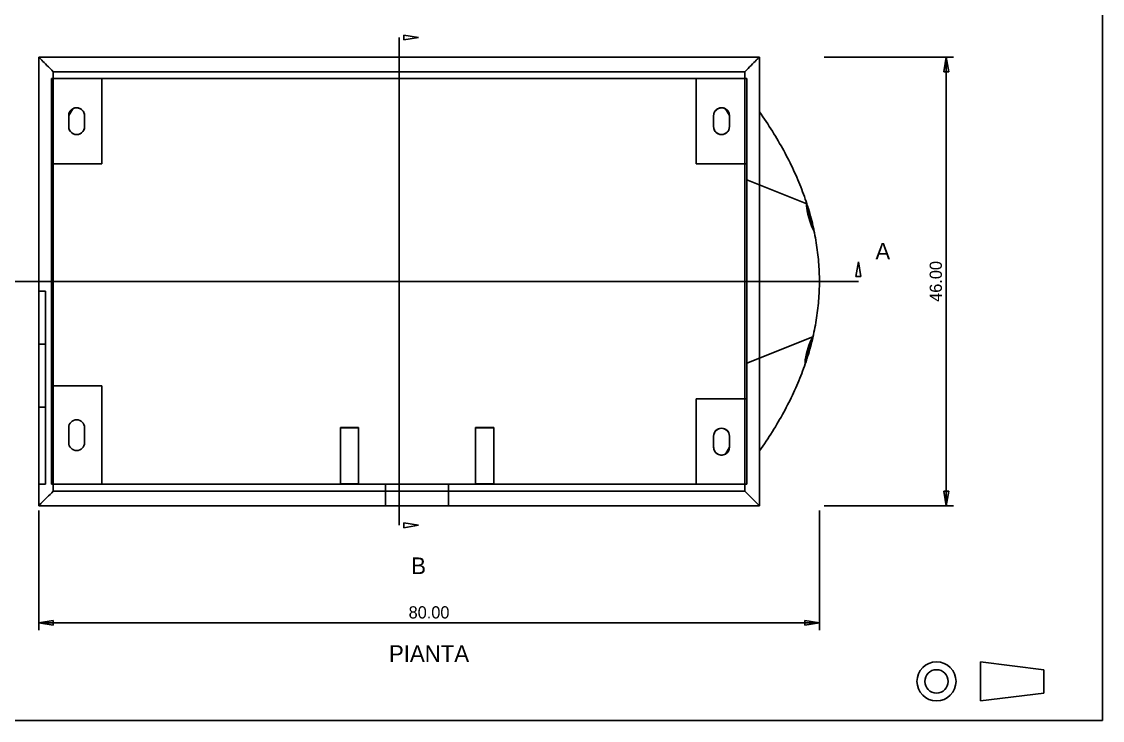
# Model space of a CAD drawing. Header units: metres. Extents: x 10 to 1730, y 10 to 287.
# Drawn here: x 188.5 to 410, y 10 to 153.3 of the extents above; entities that cross this region are included whole.
import ezdxf
from ezdxf.enums import TextEntityAlignment as Align

# ---------------------------------------------------------------- set-up
doc = ezdxf.new("R2010")
doc.units = ezdxf.units.M
for name, color, linetype in [('ASSI', 1, 'CONTINUOUS'), ('CONTORNO', 7, 'CONTINUOUS'), ('CORNICE', 7, 'CONTINUOUS'), ('NASCOSTO', 8, 'CONTINUOUS'), ('QUOTE', 5, 'CONTINUOUS')]:
    doc.layers.add(name, color=color, linetype=linetype)

msp = doc.modelspace()

# ---------------------------------------------------------------- linework, layer by layer
at = {"layer": 'ASSI'}
for p, q in [((265.86, 50), (265.86, 150)), ((184, 100), (360, 100))]:
    msp.add_line(p, q, dxfattribs=at)
at = {"layer": 'CONTORNO'}
for p, q in [((192, 54), (192, 146)), ((192, 146), (339.72, 146)), ((339.72, 54), (339.72, 146)), ((326.762, 141.6), (204.958, 141.6)), ((204.958, 141.6), (326.762, 141.6)), ((204.958, 124.096), (204.958, 141.6)), ((326.762, 124.096), (326.762, 141.6)), ((198.981245, 135.392949), (198.150053, 133.988068)), ((333.569947, 133.988068), (332.738755, 135.392949)), ((198.15, 131.739), (198.15, 133.975)), ((201.4, 131.739), (201.4, 133.975)), ((330.32, 131.739), (330.32, 133.975)), ((333.57, 131.739), (333.57, 133.975)), ((340.068351, 134.2654), (339.72, 134.762)), ((340.41169, 133.7688), (340.068351, 134.2654)), ((340.750016, 133.2722), (340.41169, 133.7688)), ((341.083331, 132.7756), (340.750016, 133.2722)), ((341.411633, 132.279), (341.083331, 132.7756)), ((341.734922, 131.7824), (341.411633, 132.279)), ((342.0532, 131.2858), (341.734922, 131.7824)), ((342.366465, 130.7892), (342.0532, 131.2858)), ((342.674718, 130.2926), (342.366465, 130.7892)), ((342.977959, 129.796), (342.674718, 130.2926)), ((343.276188, 129.2994), (342.977959, 129.796)), ((343.569404, 128.8028), (343.276188, 129.2994)), ((343.857608, 128.3062), (343.569404, 128.8028)), ((344.1408, 127.8096), (343.857608, 128.3062)), ((344.41898, 127.313), (344.1408, 127.8096)), ((344.692147, 126.8164), (344.41898, 127.313)), ((344.960302, 126.3198), (344.692147, 126.8164)), ((345.223445, 125.8232), (344.960302, 126.3198)), ((194.6, 78.56), (194.6, 124.096)), ((194.6, 78.56), (194.6, 124.096)), ((194.6, 124.096), (204.958, 124.096)), ((326.762, 124.096), (337.12, 124.096)), ((337.12, 75.904), (337.12, 124.096)), ((337.12, 83.233788), (337.12, 124.096)), ((345.481576, 125.3266), (345.223445, 125.8232)), ((345.734694, 124.83), (345.481576, 125.3266)), ((345.9828, 124.3334), (345.734694, 124.83)), ((346.225894, 123.8368), (345.9828, 124.3334)), ((346.463976, 123.3402), (346.225894, 123.8368)), ((346.697045, 122.8436), (346.463976, 123.3402)), ((346.925102, 122.347), (346.697045, 122.8436)), ((347.148147, 121.8504), (346.925102, 122.347)), ((347.36618, 121.3538), (347.148147, 121.8504)), ((347.5792, 120.8572), (347.36618, 121.3538)), ((347.787208, 120.3606), (347.5792, 120.8572)), ((347.990204, 119.864), (347.787208, 120.3606)), ((348.188188, 119.3674), (347.990204, 119.864)), ((348.381159, 118.8708), (348.188188, 119.3674)), ((348.569118, 118.3742), (348.381159, 118.8708)), ((348.752065, 117.8776), (348.569118, 118.3742)), ((348.93, 117.381), (348.752065, 117.8776)), ((349.102922, 116.8844), (348.93, 117.381)), ((349.270833, 116.3878), (349.102922, 116.8844)), ((349.433731, 115.8912), (349.270833, 116.3878)), ((349.354326, 115.786025), (349.395465, 115.893814)), ((349.360019, 115.510103), (349.354326, 115.786025)), ((349.374125, 115.349718), (349.360019, 115.510103)), ((349.409779, 115.060827), (349.374125, 115.349718)), ((349.395465, 115.893814), (349.523772, 115.609928)), ((349.591616, 115.3946), (349.433731, 115.8912)), ((349.523772, 115.609928), (349.618008, 115.286029)), ((349.74449, 114.898), (349.591616, 115.3946)), ((349.618008, 115.286029), (349.794533, 114.613109)), ((349.506632, 114.488666), (349.409779, 115.060827)), ((349.660302, 113.786811), (349.506632, 114.488666)), ((350.111392, 112.225141), (349.660302, 113.786811)), ((349.892351, 114.4014), (349.74449, 114.898)), ((349.794533, 114.613109), (349.926432, 114.099863)), ((350.0352, 113.9048), (349.892351, 114.4014)), ((349.926432, 114.099863), (350.243486, 112.898521)), ((350.173037, 113.4082), (350.0352, 113.9048)), ((350.305861, 112.9116), (350.173037, 113.4082)), ((350.479105, 111.22163), (350.111392, 112.225141)), ((350.243486, 112.898521), (350.577588, 111.686306)), ((350.433673, 112.415), (350.305861, 112.9116)), ((350.556473, 111.9184), (350.433673, 112.415)), ((350.595336, 110.944222), (350.479105, 111.22163)), ((350.674261, 111.4218), (350.556473, 111.9184)), ((350.577588, 111.686306), (350.675861, 111.330028)), ((350.724668, 110.665799), (350.595336, 110.944222)), ((350.787037, 110.9252), (350.674261, 111.4218)), ((350.675861, 111.330028), (350.779176, 110.940978)), ((350.779176, 110.940978), (350.833467, 110.714062)), ((350.8948, 110.4286), (350.787037, 110.9252)), ((350.801913, 110.527389), (350.724668, 110.665799)), ((350.83171, 110.488061), (350.801913, 110.527389)), ((350.847296, 110.476063), (350.83171, 110.488061)), ((350.833467, 110.714062), (350.835391, 110.705173)), ((350.835391, 110.705173), (350.854586, 110.607272)), ((350.863745, 110.490769), (350.847296, 110.476063)), ((350.854586, 110.607272), (350.863745, 110.490769)), ((350.997551, 109.932), (350.8948, 110.4286)), ((351.09529, 109.4354), (350.997551, 109.932)), ((351.188016, 108.9388), (351.09529, 109.4354)), ((351.275731, 108.4422), (351.188016, 108.9388)), ((351.358433, 107.9456), (351.275731, 108.4422)), ((351.436122, 107.449), (351.358433, 107.9456)), ((351.5088, 106.9524), (351.436122, 107.449)), ((351.576465, 106.4558), (351.5088, 106.9524)), ((351.639118, 105.9592), (351.576465, 106.4558)), ((351.696759, 105.4626), (351.639118, 105.9592)), ((351.749388, 104.966), (351.696759, 105.4626)), ((351.797004, 104.4694), (351.749388, 104.966)), ((351.839608, 103.9728), (351.797004, 104.4694)), ((351.8772, 103.4762), (351.839608, 103.9728)), ((351.90978, 102.9796), (351.8772, 103.4762)), ((351.937347, 102.483), (351.90978, 102.9796)), ((351.959902, 101.9864), (351.937347, 102.483)), ((351.977445, 101.4898), (351.959902, 101.9864)), ((351.989976, 100.9932), (351.977445, 101.4898)), ((351.997494, 100.4966), (351.989976, 100.9932)), ((352, 100), (351.997494, 100.4966)), ((351.997494, 99.5034), (352, 100)), ((351.90978, 97.0204), (351.937347, 97.517)), ((351.937347, 97.517), (351.959902, 98.0136)), ((351.959902, 98.0136), (351.977445, 98.5102)), ((351.977445, 98.5102), (351.989976, 99.0068)), ((351.989976, 99.0068), (351.997494, 99.5034)), ((351.749388, 95.034), (351.797004, 95.5306)), ((351.797004, 95.5306), (351.839608, 96.0272)), ((351.839608, 96.0272), (351.8772, 96.5238)), ((351.8772, 96.5238), (351.90978, 97.0204)), ((351.436122, 92.551), (351.5088, 93.0476)), ((351.5088, 93.0476), (351.576465, 93.5442)), ((351.576465, 93.5442), (351.639118, 94.0408)), ((351.639118, 94.0408), (351.696759, 94.5374)), ((351.696759, 94.5374), (351.749388, 95.034)), ((351.09529, 90.5646), (351.188016, 91.0612)), ((351.188016, 91.0612), (351.275731, 91.5578)), ((351.275731, 91.5578), (351.358433, 92.0544)), ((351.358433, 92.0544), (351.436122, 92.551)), ((350.514993, 88.440121), (350.655681, 88.659296)), ((350.655681, 88.659296), (350.671583, 88.645811)), ((350.671583, 88.645811), (350.666955, 88.565106)), ((350.674261, 88.5782), (350.787037, 89.0748)), ((350.787037, 89.0748), (350.8948, 89.5714)), ((350.8948, 89.5714), (350.997551, 90.068)), ((350.997551, 90.068), (351.09529, 90.5646)), ((349.379162, 85.231555), (349.871095, 86.855777)), ((349.871095, 86.855777), (350.258323, 87.872952)), ((350.365099, 87.449845), (350.000499, 86.206792)), ((350.0352, 86.0952), (350.173037, 86.5918)), ((350.173037, 86.5918), (350.305861, 87.0884)), ((350.258323, 87.872952), (350.379737, 88.154387)), ((350.305861, 87.0884), (350.433673, 87.585)), ((350.470033, 87.807703), (350.365099, 87.449845)), ((350.379737, 88.154387), (350.514993, 88.440121)), ((350.433673, 87.585), (350.556473, 88.0816)), ((350.580298, 88.19776), (350.470033, 87.807703)), ((350.556473, 88.0816), (350.674261, 88.5782)), ((350.637336, 88.420229), (350.580298, 88.19776)), ((350.666955, 88.565106), (350.637336, 88.420229)), ((349.114297, 83.96652), (349.216065, 84.527356)), ((349.216065, 84.527356), (349.379162, 85.231555)), ((349.489119, 84.378849), (349.348071, 83.876347)), ((349.433731, 84.1088), (349.591616, 84.6054)), ((349.637596, 84.918063), (349.489119, 84.378849)), ((349.591616, 84.6054), (349.74449, 85.102)), ((350.000499, 86.206792), (349.637596, 84.918063)), ((349.74449, 85.102), (349.892351, 85.5986)), ((349.892351, 85.5986), (350.0352, 86.0952)), ((348.569118, 81.6258), (348.752065, 82.1224)), ((348.752065, 82.1224), (348.93, 82.619)), ((348.93, 82.619), (349.102922, 83.1156)), ((349.055579, 83.286897), (349.062179, 83.538109)), ((349.093334, 83.19666), (349.055579, 83.286897)), ((349.062179, 83.538109), (349.077235, 83.691674)), ((349.077235, 83.691674), (349.114297, 83.96652)), ((349.125729, 83.232555), (349.093334, 83.19666)), ((349.102922, 83.1156), (349.270833, 83.6122)), ((349.166052, 83.315503), (349.125729, 83.232555)), ((349.227321, 83.482078), (349.166052, 83.315503)), ((349.348071, 83.876347), (349.227321, 83.482078)), ((349.270833, 83.6122), (349.433731, 84.1088)), ((347.787208, 79.6394), (347.990204, 80.136)), ((347.990204, 80.136), (348.188188, 80.6326)), ((348.188188, 80.6326), (348.381159, 81.1292)), ((348.381159, 81.1292), (348.569118, 81.6258)), ((194.6, 78.56), (204.958, 78.56)), ((204.958, 58.4), (204.958, 78.56)), ((337.12, 75.904), (337.12, 78.397388)), ((346.697045, 77.1564), (346.925102, 77.653)), ((346.925102, 77.653), (347.148147, 78.1496)), ((347.148147, 78.1496), (347.36618, 78.6462)), ((347.36618, 78.6462), (347.5792, 79.1428)), ((347.5792, 79.1428), (347.787208, 79.6394)), ((326.762, 75.904), (337.12, 75.904)), ((326.762, 58.4), (326.762, 75.904)), ((345.734694, 75.17), (345.9828, 75.6666)), ((345.9828, 75.6666), (346.225894, 76.1632)), ((346.225894, 76.1632), (346.463976, 76.6598)), ((346.463976, 76.6598), (346.697045, 77.1564)), ((344.41898, 72.687), (344.692147, 73.1836)), ((344.692147, 73.1836), (344.960302, 73.6802)), ((344.960302, 73.6802), (345.223445, 74.1768)), ((345.223445, 74.1768), (345.481576, 74.6734)), ((345.481576, 74.6734), (345.734694, 75.17)), ((343.276188, 70.7006), (343.569404, 71.1972)), ((343.569404, 71.1972), (343.857608, 71.6938)), ((343.857608, 71.6938), (344.1408, 72.1904)), ((344.1408, 72.1904), (344.41898, 72.687)), ((198.15, 66.937), (198.15, 70.003)), ((201.4, 66.937), (201.4, 70.003)), ((253.858, 70.078), (253.858, 70.070682)), ((253.858, 70.078), (257.55, 70.078)), ((253.858, 70.070682), (253.858, 70.063153)), ((253.858, 70.063153), (253.858, 70.055414)), ((253.858, 70.055414), (253.858, 70.047464)), ((253.858, 70.047464), (253.858, 70.039305)), ((253.858, 70.039305), (253.858, 70.030936)), ((253.858, 70.030936), (253.858, 70.022358)), ((253.858, 70.022358), (253.858, 70.013571)), ((253.858, 70.013571), (253.858, 70.004575)), ((253.858, 70.004575), (253.858, 69.99537)), ((253.858, 69.99537), (253.858, 69.985958)), ((253.858, 69.985958), (253.858, 69.976338)), ((253.858, 69.976338), (253.858, 69.966511)), ((253.858, 69.966511), (253.858, 69.956476)), ((253.858, 69.956476), (253.858, 58.499524)), ((253.858, 69.956476), (257.55, 69.956476)), ((257.55, 70.078), (257.55, 70.070682)), ((257.55, 70.070682), (257.55, 70.063153)), ((257.55, 70.063153), (257.55, 70.055414)), ((257.55, 70.055414), (257.55, 70.047464)), ((257.55, 70.047464), (257.55, 70.039305)), ((257.55, 70.039305), (257.55, 70.030936)), ((257.55, 70.030936), (257.55, 70.022358)), ((257.55, 70.022358), (257.55, 70.013571)), ((257.55, 70.013571), (257.55, 70.004575)), ((257.55, 70.004575), (257.55, 69.99537)), ((257.55, 69.99537), (257.55, 69.985958)), ((257.55, 69.985958), (257.55, 69.976338)), ((257.55, 69.976338), (257.55, 69.966511)), ((257.55, 69.966511), (257.55, 69.956476)), ((257.55, 69.956476), (257.55, 58.499524)), ((281.556, 70.078), (281.556, 70.070682)), ((281.556, 70.078), (285.248, 70.078)), ((281.556, 70.070682), (281.556, 70.063153)), ((281.556, 70.063153), (281.556, 70.055414)), ((281.556, 70.055414), (281.556, 70.047464)), ((281.556, 70.047464), (281.556, 70.039305)), ((281.556, 70.039305), (281.556, 70.030936)), ((281.556, 70.030936), (281.556, 70.022358)), ((281.556, 70.022358), (281.556, 70.013571)), ((281.556, 70.013571), (281.556, 70.004575)), ((281.556, 70.004575), (281.556, 69.99537)), ((281.556, 69.99537), (281.556, 69.985958)), ((281.556, 69.985958), (281.556, 69.976338)), ((281.556, 69.976338), (281.556, 69.966511)), ((281.556, 69.966511), (281.556, 69.956476)), ((281.556, 69.956476), (281.556, 58.499524)), ((281.556, 69.956476), (285.248, 69.956476)), ((285.248, 70.078), (285.248, 70.070682)), ((285.248, 70.070682), (285.248, 70.063153)), ((285.248, 70.063153), (285.248, 70.055414)), ((285.248, 70.055414), (285.248, 70.047464)), ((285.248, 70.047464), (285.248, 70.039305)), ((285.248, 70.039305), (285.248, 70.030936)), ((285.248, 70.030936), (285.248, 70.022358)), ((285.248, 70.022358), (285.248, 70.013571)), ((285.248, 70.013571), (285.248, 70.004575)), ((285.248, 70.004575), (285.248, 69.99537)), ((285.248, 69.99537), (285.248, 69.985958)), ((285.248, 69.985958), (285.248, 69.976338)), ((285.248, 69.976338), (285.248, 69.966511)), ((285.248, 69.966511), (285.248, 69.956476)), ((285.248, 69.956476), (285.248, 58.499524)), ((341.734922, 68.2176), (342.0532, 68.7142)), ((342.0532, 68.7142), (342.366465, 69.2108)), ((342.366465, 69.2108), (342.674718, 69.7074)), ((342.674718, 69.7074), (342.977959, 70.204)), ((342.977959, 70.204), (343.276188, 70.7006)), ((330.32, 66.025), (330.32, 68.261)), ((333.57, 66.025), (333.57, 68.261)), ((340.41169, 66.2312), (340.750016, 66.7278)), ((340.750016, 66.7278), (341.083331, 67.2244)), ((341.083331, 67.2244), (341.411633, 67.721)), ((341.411633, 67.721), (341.734922, 68.2176)), ((332.738755, 64.607051), (333.569947, 66.011932)), ((339.72, 65.238), (340.068351, 65.7346)), ((340.068351, 65.7346), (340.41169, 66.2312)), ((204.958, 58.4), (253.858, 58.4)), ((326.762, 58.4), (204.958, 58.4)), ((253.858, 58.499524), (253.858, 58.491569)), ((253.858, 58.499524), (257.55, 58.499524)), ((253.858, 58.491569), (253.858, 58.483744)), ((253.858, 58.483744), (253.858, 58.476048)), ((253.858, 58.476048), (253.858, 58.468482)), ((253.858, 58.468482), (253.858, 58.461046)), ((253.858, 58.461046), (253.858, 58.45374)), ((253.858, 58.45374), (253.858, 58.446565)), ((253.858, 58.446565), (253.858, 58.43952)), ((253.858, 58.43952), (253.858, 58.432606)), ((253.858, 58.432606), (253.858, 58.425823)), ((253.858, 58.425823), (253.858, 58.41917)), ((253.858, 58.41917), (253.858, 58.412649)), ((253.858, 58.412649), (253.858, 58.406259)), ((253.858, 58.406259), (253.858, 58.4)), ((257.55, 58.499524), (257.55, 58.491569)), ((257.55, 58.491569), (257.55, 58.483744)), ((257.55, 58.483744), (257.55, 58.476048)), ((257.55, 58.476048), (257.55, 58.468482)), ((257.55, 58.468482), (257.55, 58.461046)), ((257.55, 58.461046), (257.55, 58.45374)), ((257.55, 58.45374), (257.55, 58.446565)), ((257.55, 58.446565), (257.55, 58.43952)), ((257.55, 58.43952), (257.55, 58.432606)), ((257.55, 58.432606), (257.55, 58.425823)), ((257.55, 58.425823), (257.55, 58.41917)), ((257.55, 58.41917), (257.55, 58.412649)), ((257.55, 58.412649), (257.55, 58.406259)), ((257.55, 58.406259), (257.55, 58.4)), ((257.55, 58.4), (263.086, 58.4)), ((276.02, 58.4), (281.556, 58.4)), ((281.556, 58.499524), (281.556, 58.491569)), ((281.556, 58.499524), (285.248, 58.499524)), ((281.556, 58.491569), (281.556, 58.483744)), ((281.556, 58.483744), (281.556, 58.476048)), ((281.556, 58.476048), (281.556, 58.468482)), ((281.556, 58.468482), (281.556, 58.461046)), ((281.556, 58.461046), (281.556, 58.45374)), ((281.556, 58.45374), (281.556, 58.446565)), ((281.556, 58.446565), (281.556, 58.43952)), ((281.556, 58.43952), (281.556, 58.432606)), ((281.556, 58.432606), (281.556, 58.425823)), ((281.556, 58.425823), (281.556, 58.41917)), ((281.556, 58.41917), (281.556, 58.412649)), ((281.556, 58.412649), (281.556, 58.406259)), ((281.556, 58.406259), (281.556, 58.4)), ((285.248, 58.499524), (285.248, 58.491569)), ((285.248, 58.491569), (285.248, 58.483744)), ((285.248, 58.483744), (285.248, 58.476048)), ((285.248, 58.476048), (285.248, 58.468482)), ((285.248, 58.468482), (285.248, 58.461046)), ((285.248, 58.461046), (285.248, 58.45374)), ((285.248, 58.45374), (285.248, 58.446565)), ((285.248, 58.446565), (285.248, 58.43952)), ((285.248, 58.43952), (285.248, 58.432606)), ((285.248, 58.432606), (285.248, 58.425823)), ((285.248, 58.425823), (285.248, 58.41917)), ((285.248, 58.41917), (285.248, 58.412649)), ((285.248, 58.412649), (285.248, 58.406259)), ((285.248, 58.406259), (285.248, 58.4)), ((285.248, 58.4), (326.762, 58.4)), ((192, 54), (339.72, 54))]:
    msp.add_line(p, q, dxfattribs=at)
for centre, start, end in [((199.775, 133.975), 0, 180), ((331.945, 133.975), 0, 180), ((199.775, 131.739), 180, 360), ((331.945, 131.739), 180, 360), ((199.775, 70.003), 0, 180), ((331.945, 68.261), 0, 180), ((199.775, 66.937), 180, 360), ((331.945, 66.025), 180, 360)]:
    msp.add_arc(centre, 1.625, start, end, dxfattribs=at)
at = {"layer": 'CORNICE'}
for p, q in [((410, 10), (410, 287)), ((398, 20.4), (385, 22)), ((385, 22), (385, 14)), ((398, 15.6), (398, 20.4)), ((385, 14), (398, 15.6)), ((10, 10), (410, 10))]:
    msp.add_line(p, q, dxfattribs=at)
for radius in [4, 2.4]:
    msp.add_circle((376, 18), radius, dxfattribs=at)
at = {"layer": 'NASCOSTO'}
for p, q in [((192, 54), (192, 146)), ((192, 146), (192.018863, 145.981137)), ((192, 146), (339.72, 146)), ((192.018863, 145.981137), (192.075216, 145.924784)), ((192.075216, 145.924784), (192.16835, 145.83165)), ((192.16835, 145.83165), (192.297093, 145.702907)), ((192.297093, 145.702907), (192.459827, 145.540173)), ((192.459827, 145.540173), (192.654506, 145.345494)), ((192.654506, 145.345494), (192.87868, 145.12132)), ((192.87868, 145.12132), (193.129531, 144.870469)), ((193.129531, 144.870469), (193.403904, 144.596096)), ((193.403904, 144.596096), (193.698349, 144.301651)), ((193.698349, 144.301651), (194.009163, 143.990837)), ((194.009163, 143.990837), (194.332437, 143.667563)), ((337.710837, 143.990837), (337.387563, 143.667563)), ((338.021651, 144.301651), (337.710837, 143.990837)), ((338.316096, 144.596096), (338.021651, 144.301651)), ((338.590469, 144.870469), (338.316096, 144.596096)), ((338.84132, 145.12132), (338.590469, 144.870469)), ((339.065494, 145.345494), (338.84132, 145.12132)), ((339.260173, 145.540173), (339.065494, 145.345494)), ((339.422907, 145.702907), (339.260173, 145.540173)), ((339.55165, 145.83165), (339.422907, 145.702907)), ((339.644784, 145.924784), (339.55165, 145.83165)), ((339.701137, 145.981137), (339.644784, 145.924784)), ((339.72, 146), (339.701137, 145.981137)), ((339.72, 54), (339.72, 146)), ((194.332437, 143.667563), (194.664107, 143.335893)), ((194.664107, 143.335893), (195, 143)), ((195, 57), (195, 143)), ((195, 143), (336.72, 143)), ((337.055893, 143.335893), (336.72, 143)), ((336.72, 57), (336.72, 143)), ((337.387563, 143.667563), (337.055893, 143.335893)), ((204.958, 141.6), (194.6, 141.6)), ((194.6, 141.6), (204.958, 141.6)), ((194.6, 124.096), (194.6, 141.6)), ((194.6, 124.096), (194.6, 141.6)), ((204.958, 124.096), (204.958, 141.6)), ((337.12, 141.6), (326.762, 141.6)), ((326.762, 141.6), (337.12, 141.6)), ((326.762, 124.096), (326.762, 141.6)), ((337.12, 124.096), (337.12, 141.6)), ((337.12, 124.096), (337.12, 141.6)), ((198.981245, 135.392949), (199.200004, 135.49487)), ((199.200004, 135.49487), (199.431446, 135.563268)), ((199.431446, 135.563268), (199.670465, 135.596634)), ((199.670465, 135.596634), (199.91179, 135.594232)), ((199.91179, 135.594232), (200.150098, 135.556116)), ((200.150098, 135.556116), (200.380132, 135.483125)), ((200.380132, 135.483125), (200.596819, 135.37687)), ((200.596819, 135.37687), (200.79538, 135.239694)), ((200.79538, 135.239694), (200.971434, 135.074623)), ((330.748566, 135.074623), (330.92462, 135.239694)), ((330.92462, 135.239694), (331.123181, 135.37687)), ((331.123181, 135.37687), (331.339868, 135.483125)), ((331.339868, 135.483125), (331.569902, 135.556116)), ((331.569902, 135.556116), (331.80821, 135.594232)), ((331.80821, 135.594232), (332.049535, 135.596634)), ((332.049535, 135.596634), (332.288554, 135.563268)), ((332.288554, 135.563268), (332.519996, 135.49487)), ((332.519996, 135.49487), (332.738755, 135.392949)), ((198.15, 133.975933), (198.150001, 133.976867)), ((198.15, 133.975), (198.15, 133.975933)), ((198.15, 133.975), (198.15, 131.739)), ((198.150001, 133.976867), (198.150002, 133.9778)), ((198.150002, 133.9778), (198.150004, 133.978734)), ((198.150004, 133.978734), (198.150007, 133.979667)), ((198.150007, 133.979667), (198.15001, 133.9806)), ((198.15001, 133.9806), (198.150013, 133.981534)), ((198.150013, 133.981534), (198.150017, 133.982467)), ((198.150017, 133.982467), (198.150022, 133.983401)), ((198.150022, 133.983401), (198.150027, 133.984334)), ((198.150027, 133.984334), (198.150032, 133.985267)), ((198.150032, 133.985267), (198.150039, 133.986201)), ((198.150039, 133.986201), (198.150045, 133.987134)), ((198.150045, 133.987134), (198.150053, 133.988068)), ((200.971434, 135.074623), (201.121099, 134.885298)), ((201.121099, 134.885298), (201.241073, 134.675895)), ((201.241073, 134.675895), (201.328711, 134.451033)), ((201.328711, 134.451033), (201.382079, 134.215671)), ((201.382079, 134.215671), (201.4, 133.975)), ((201.4, 133.975), (201.4, 131.739)), ((330.32, 133.975), (330.337921, 134.215671)), ((330.32, 133.975), (330.32, 131.739)), ((330.337921, 134.215671), (330.391289, 134.451033)), ((330.391289, 134.451033), (330.478927, 134.675895)), ((330.478927, 134.675895), (330.598901, 134.885298)), ((330.598901, 134.885298), (330.748566, 135.074623)), ((333.569947, 133.988068), (333.569955, 133.987134)), ((333.569955, 133.987134), (333.569961, 133.986201)), ((333.569961, 133.986201), (333.569968, 133.985267)), ((333.569968, 133.985267), (333.569973, 133.984334)), ((333.569973, 133.984334), (333.569978, 133.983401)), ((333.569978, 133.983401), (333.569983, 133.982467)), ((333.569983, 133.982467), (333.569987, 133.981534)), ((333.569987, 133.981534), (333.56999, 133.9806)), ((333.56999, 133.9806), (333.569993, 133.979667)), ((333.569993, 133.979667), (333.569996, 133.978734)), ((333.569996, 133.978734), (333.569998, 133.9778)), ((333.569998, 133.9778), (333.569999, 133.976867)), ((333.569999, 133.976867), (333.57, 133.975933)), ((333.57, 133.975933), (333.57, 133.975)), ((333.57, 133.975), (333.57, 131.739)), ((339.72, 110.504015), (339.72, 134.762)), ((339.72, 134.762), (339.72, 100)), ((198.190742, 131.377403), (198.15, 131.739)), ((198.310926, 131.033939), (198.190742, 131.377403)), ((198.504524, 130.725829), (198.310926, 131.033939)), ((198.761829, 130.468524), (198.504524, 130.725829)), ((201.045476, 130.725829), (200.788171, 130.468524)), ((201.239074, 131.033939), (201.045476, 130.725829)), ((201.359258, 131.377403), (201.239074, 131.033939)), ((201.4, 131.739), (201.359258, 131.377403)), ((330.360742, 131.377403), (330.32, 131.739)), ((330.480926, 131.033939), (330.360742, 131.377403)), ((330.674524, 130.725829), (330.480926, 131.033939)), ((330.931829, 130.468524), (330.674524, 130.725829)), ((333.215476, 130.725829), (332.958171, 130.468524)), ((333.409074, 131.033939), (333.215476, 130.725829)), ((333.529258, 131.377403), (333.409074, 131.033939)), ((333.57, 131.739), (333.529258, 131.377403)), ((199.069939, 130.274926), (198.761829, 130.468524)), ((199.413403, 130.154742), (199.069939, 130.274926)), ((199.775, 130.114), (199.413403, 130.154742)), ((200.136597, 130.154742), (199.775, 130.114)), ((200.480061, 130.274926), (200.136597, 130.154742)), ((200.788171, 130.468524), (200.480061, 130.274926)), ((331.239939, 130.274926), (330.931829, 130.468524)), ((331.583403, 130.154742), (331.239939, 130.274926)), ((331.945, 130.114), (331.583403, 130.154742)), ((332.306597, 130.154742), (331.945, 130.114)), ((332.650061, 130.274926), (332.306597, 130.154742)), ((332.958171, 130.468524), (332.650061, 130.274926)), ((204.958, 124.096), (194.6, 124.096)), ((337.12, 124.096), (326.762, 124.096)), ((337.12, 120.814312), (337.12, 120.189869)), ((337.12, 120.189869), (337.12, 120.814312)), ((337.12, 120.814312), (349.395465, 115.893814)), ((337.12, 120.189869), (337.12, 119.691987)), ((337.12, 119.691987), (337.12, 120.189869)), ((337.12, 119.691987), (337.12, 119.328715)), ((337.12, 119.328715), (337.12, 119.691987)), ((337.12, 119.328715), (337.12, 118.396412)), ((337.12, 118.396412), (337.12, 119.328715)), ((337.12, 118.396412), (337.12, 117.464108)), ((337.12, 117.464108), (337.12, 118.396412)), ((337.12, 117.464108), (337.12, 117.100836)), ((337.12, 117.100836), (337.12, 117.464108)), ((337.12, 117.100836), (337.12, 116.602954)), ((337.12, 116.602954), (337.12, 117.100836)), ((337.12, 116.602954), (337.12, 116.256011)), ((337.12, 116.256011), (337.12, 116.602954)), ((337.12, 116.256011), (337.12, 116.111344)), ((337.12, 116.111344), (337.12, 116.256011)), ((337.12, 116.111344), (337.12, 115.978512)), ((337.12, 115.978512), (337.12, 116.111344)), ((339.72, 69.895225), (339.72, 110.504015)), ((339.72, 100), (339.72, 65.238)), ((192, 98.026), (192, 58.446)), ((192, 98.026), (192, 58.446)), ((192, 98.026), (193.38, 98.026)), ((192, 98.026), (193.38, 98.026)), ((193.38, 58.446), (193.38, 98.026)), ((193.38, 58.446), (193.38, 98.026)), ((192, 90.118005), (192, 90.1369)), ((192, 90.1369), (192, 90.118005)), ((192, 90.061558), (192, 90.118005)), ((192, 90.118005), (192, 90.061558)), ((192, 89.968269), (192, 90.061558)), ((192, 90.061558), (192, 89.968269)), ((192, 89.839311), (192, 89.968269)), ((192, 89.968269), (192, 89.839311)), ((192, 89.676306), (192, 89.839311)), ((192, 89.839311), (192, 89.676306)), ((192, 89.481304), (192, 89.676306)), ((192, 89.676306), (192, 89.481304)), ((192, 89.256756), (192, 89.481304)), ((192, 89.481304), (192, 89.256756)), ((192, 89.005487), (192, 89.256756)), ((192, 89.256756), (192, 89.005487)), ((192, 88.730656), (192, 89.005487)), ((192, 89.005487), (192, 88.730656)), ((192, 88.435721), (192, 88.730656)), ((192, 88.730656), (192, 88.435721)), ((193.38, 90.118005), (193.38, 90.1369)), ((193.38, 90.1369), (193.38, 90.118005)), ((193.38, 90.061558), (193.38, 90.118005)), ((193.38, 90.118005), (193.38, 90.061558)), ((193.38, 89.968269), (193.38, 90.061558)), ((193.38, 90.061558), (193.38, 89.968269)), ((193.38, 89.839311), (193.38, 89.968269)), ((193.38, 89.968269), (193.38, 89.839311)), ((193.38, 89.676306), (193.38, 89.839311)), ((193.38, 89.839311), (193.38, 89.676306)), ((193.38, 89.481304), (193.38, 89.676306)), ((193.38, 89.676306), (193.38, 89.481304)), ((193.38, 89.256756), (193.38, 89.481304)), ((193.38, 89.481304), (193.38, 89.256756)), ((193.38, 89.005487), (193.38, 89.256756)), ((193.38, 89.256756), (193.38, 89.005487)), ((193.38, 88.730656), (193.38, 89.005487)), ((193.38, 89.005487), (193.38, 88.730656)), ((193.38, 88.435721), (193.38, 88.730656)), ((193.38, 88.730656), (193.38, 88.435721)), ((337.12, 83.233788), (350.655681, 88.659296)), ((192, 88.124389), (192, 88.435721)), ((192, 88.435721), (192, 88.124389)), ((192, 87.800575), (192, 88.124389)), ((192, 88.124389), (192, 87.800575)), ((192, 87.468353), (192, 87.800575)), ((192, 87.800575), (192, 87.468353)), ((192, 87.1319), (192, 87.468353)), ((192, 87.468353), (192, 87.1319)), ((192, 74.2217), (192, 87.1319)), ((192, 87.1319), (193.38, 87.1319)), ((192, 87.1319), (193.38, 87.1319)), ((192, 74.2217), (192, 87.1319)), ((193.38, 88.124389), (193.38, 88.435721)), ((193.38, 88.435721), (193.38, 88.124389)), ((193.38, 87.800575), (193.38, 88.124389)), ((193.38, 88.124389), (193.38, 87.800575)), ((193.38, 87.468353), (193.38, 87.800575)), ((193.38, 87.800575), (193.38, 87.468353)), ((193.38, 87.1319), (193.38, 87.468353)), ((193.38, 87.468353), (193.38, 87.1319)), ((193.38, 74.2217), (193.38, 87.1319)), ((193.38, 74.2217), (193.38, 87.1319)), ((337.12, 78.397388), (337.12, 83.233788)), ((337.12, 83.233788), (337.12, 82.609268)), ((337.12, 82.609268), (337.12, 83.233788)), ((337.12, 82.609268), (337.12, 82.111325)), ((337.12, 82.111325), (337.12, 82.609268)), ((337.12, 82.111325), (337.12, 81.748008)), ((337.12, 81.748008), (337.12, 82.111325)), ((337.12, 81.748008), (337.12, 80.815588)), ((337.12, 80.815588), (337.12, 81.748008)), ((337.12, 80.815588), (337.12, 79.883169)), ((337.12, 79.883169), (337.12, 80.815588)), ((337.12, 79.883169), (337.12, 79.519852)), ((337.12, 79.519852), (337.12, 79.883169)), ((194.6, 78.56), (194.6, 58.4)), ((194.6, 58.4), (194.6, 78.56)), ((194.6, 78.56), (204.958, 78.56)), ((204.958, 58.4), (204.958, 78.56)), ((337.12, 79.519852), (337.12, 79.021908)), ((337.12, 79.021908), (337.12, 79.519852)), ((337.12, 79.021908), (337.12, 78.674922)), ((337.12, 78.674922), (337.12, 79.021908)), ((337.12, 78.674922), (337.12, 78.530237)), ((337.12, 78.530237), (337.12, 78.674922)), ((337.12, 78.530237), (337.12, 78.397388)), ((337.12, 78.397388), (337.12, 78.530237)), ((326.762, 58.4), (326.762, 75.904)), ((337.12, 75.904), (326.762, 75.904)), ((337.12, 58.4), (337.12, 75.904)), ((337.12, 58.4), (337.12, 75.904)), ((192, 74.2217), (193.38, 74.2217)), ((192, 74.2217), (192, 73.885247)), ((192, 73.885247), (192, 74.2217)), ((192, 74.2217), (193.38, 74.2217)), ((192, 73.885247), (192, 73.553025)), ((192, 73.553025), (192, 73.885247)), ((192, 73.553025), (192, 73.229211)), ((192, 73.229211), (192, 73.553025)), ((192, 73.229211), (192, 72.917879)), ((192, 72.917879), (192, 73.229211)), ((193.38, 74.2217), (193.38, 73.885247)), ((193.38, 73.885247), (193.38, 74.2217)), ((193.38, 73.885247), (193.38, 73.553025)), ((193.38, 73.553025), (193.38, 73.885247)), ((193.38, 73.553025), (193.38, 73.229211)), ((193.38, 73.229211), (193.38, 73.553025)), ((193.38, 73.229211), (193.38, 72.917879)), ((193.38, 72.917879), (193.38, 73.229211)), ((192, 72.917879), (192, 72.622944)), ((192, 72.622944), (192, 72.917879)), ((192, 72.622944), (192, 72.348113)), ((192, 72.348113), (192, 72.622944)), ((192, 72.348113), (192, 72.096844)), ((192, 72.096844), (192, 72.348113)), ((192, 72.096844), (192, 71.872296)), ((192, 71.872296), (192, 72.096844)), ((192, 71.872296), (192, 71.677294)), ((192, 71.677294), (192, 71.872296)), ((192, 71.677294), (192, 71.514289)), ((192, 71.514289), (192, 71.677294)), ((192, 71.514289), (192, 71.385331)), ((192, 71.385331), (192, 71.514289)), ((192, 71.385331), (192, 71.292042)), ((192, 71.292042), (192, 71.385331)), ((192, 71.292042), (192, 71.235595)), ((192, 71.235595), (192, 71.292042)), ((192, 71.235595), (192, 71.2167)), ((192, 71.2167), (192, 71.235595)), ((193.38, 72.917879), (193.38, 72.622944)), ((193.38, 72.622944), (193.38, 72.917879)), ((193.38, 72.622944), (193.38, 72.348113)), ((193.38, 72.348113), (193.38, 72.622944)), ((193.38, 72.348113), (193.38, 72.096844)), ((193.38, 72.096844), (193.38, 72.348113)), ((193.38, 72.096844), (193.38, 71.872296)), ((193.38, 71.872296), (193.38, 72.096844)), ((193.38, 71.872296), (193.38, 71.677294)), ((193.38, 71.677294), (193.38, 71.872296)), ((193.38, 71.677294), (193.38, 71.514289)), ((193.38, 71.514289), (193.38, 71.677294)), ((193.38, 71.514289), (193.38, 71.385331)), ((193.38, 71.385331), (193.38, 71.514289)), ((193.38, 71.385331), (193.38, 71.292042)), ((193.38, 71.292042), (193.38, 71.385331)), ((193.38, 71.292042), (193.38, 71.235595)), ((193.38, 71.235595), (193.38, 71.292042)), ((193.38, 71.235595), (193.38, 71.2167)), ((193.38, 71.2167), (193.38, 71.235595)), ((198.15, 66.937), (198.15, 70.003)), ((201.4, 66.937), (201.4, 70.003)), ((253.858, 70.070682), (253.858, 70.078)), ((253.858, 70.078), (257.55, 70.078)), ((253.858, 70.063153), (253.858, 70.070682)), ((253.858, 70.055414), (253.858, 70.063153)), ((253.858, 70.047464), (253.858, 70.055414)), ((253.858, 70.039305), (253.858, 70.047464)), ((253.858, 70.030936), (253.858, 70.039305)), ((253.858, 70.022358), (253.858, 70.030936)), ((253.858, 70.013571), (253.858, 70.022358)), ((253.858, 70.004575), (253.858, 70.013571)), ((253.858, 69.99537), (253.858, 70.004575)), ((253.858, 69.985958), (253.858, 69.99537)), ((253.858, 69.976338), (253.858, 69.985958)), ((253.858, 69.966511), (253.858, 69.976338)), ((253.858, 69.956476), (253.858, 69.966511)), ((253.858, 69.956476), (253.858, 58.499524)), ((253.858, 69.956476), (257.55, 69.956476)), ((257.55, 70.070682), (257.55, 70.078)), ((257.55, 70.063153), (257.55, 70.070682)), ((257.55, 70.055414), (257.55, 70.063153)), ((257.55, 70.047464), (257.55, 70.055414)), ((257.55, 70.039305), (257.55, 70.047464)), ((257.55, 70.030936), (257.55, 70.039305)), ((257.55, 70.022358), (257.55, 70.030936)), ((257.55, 70.013571), (257.55, 70.022358)), ((257.55, 70.004575), (257.55, 70.013571)), ((257.55, 69.99537), (257.55, 70.004575)), ((257.55, 69.985958), (257.55, 69.99537)), ((257.55, 69.976338), (257.55, 69.985958)), ((257.55, 69.966511), (257.55, 69.976338)), ((257.55, 69.956476), (257.55, 69.966511)), ((257.55, 69.956476), (257.55, 58.499524)), ((281.556, 70.070682), (281.556, 70.078)), ((281.556, 70.078), (285.248, 70.078)), ((281.556, 70.063153), (281.556, 70.070682)), ((281.556, 70.055414), (281.556, 70.063153)), ((281.556, 70.047464), (281.556, 70.055414)), ((281.556, 70.039305), (281.556, 70.047464)), ((281.556, 70.030936), (281.556, 70.039305)), ((281.556, 70.022358), (281.556, 70.030936)), ((281.556, 70.013571), (281.556, 70.022358)), ((281.556, 70.004575), (281.556, 70.013571)), ((281.556, 69.99537), (281.556, 70.004575)), ((281.556, 69.985958), (281.556, 69.99537)), ((281.556, 69.976338), (281.556, 69.985958)), ((281.556, 69.966511), (281.556, 69.976338)), ((281.556, 69.956476), (281.556, 69.966511)), ((281.556, 69.956476), (281.556, 58.499524)), ((281.556, 69.956476), (285.248, 69.956476)), ((285.248, 70.070682), (285.248, 70.078)), ((285.248, 70.063153), (285.248, 70.070682)), ((285.248, 70.055414), (285.248, 70.063153)), ((285.248, 70.047464), (285.248, 70.055414)), ((285.248, 70.039305), (285.248, 70.047464)), ((285.248, 70.030936), (285.248, 70.039305)), ((285.248, 70.022358), (285.248, 70.030936)), ((285.248, 70.013571), (285.248, 70.022358)), ((285.248, 70.004575), (285.248, 70.013571)), ((285.248, 69.99537), (285.248, 70.004575)), ((285.248, 69.985958), (285.248, 69.99537)), ((285.248, 69.976338), (285.248, 69.985958)), ((285.248, 69.966511), (285.248, 69.976338)), ((285.248, 69.956476), (285.248, 69.966511)), ((285.248, 69.956476), (285.248, 58.499524)), ((330.360742, 68.622597), (330.480926, 68.966061)), ((330.480926, 68.966061), (330.674524, 69.274171)), ((330.674524, 69.274171), (330.931829, 69.531476)), ((330.931829, 69.531476), (331.239939, 69.725074)), ((331.239939, 69.725074), (331.583403, 69.845258)), ((331.583403, 69.845258), (331.945, 69.886)), ((331.945, 69.886), (332.306597, 69.845258)), ((332.306597, 69.845258), (332.650061, 69.725074)), ((332.650061, 69.725074), (332.958171, 69.531476)), ((332.958171, 69.531476), (333.215476, 69.274171)), ((333.215476, 69.274171), (333.409074, 68.966061)), ((333.409074, 68.966061), (333.529258, 68.622597)), ((339.72, 65.238), (339.72, 69.895225)), ((330.32, 68.261), (330.360742, 68.622597)), ((330.32, 68.261), (330.32, 66.025)), ((333.529258, 68.622597), (333.57, 68.261)), ((333.57, 68.261), (333.57, 66.025)), ((337.12, 66.726734), (337.12, 66.802)), ((337.12, 66.802), (337.12, 66.783124)), ((337.12, 66.783124), (337.12, 66.726734)), ((337.12, 66.504709), (337.12, 66.726734)), ((337.12, 66.726734), (337.12, 66.633538)), ((337.12, 66.633538), (337.12, 66.504709)), ((337.12, 66.147058), (337.12, 66.504709)), ((337.12, 66.504709), (337.12, 66.341866)), ((339.72, 66.726734), (339.72, 66.802)), ((339.72, 66.802), (339.72, 66.783124)), ((339.72, 66.783124), (339.72, 66.726734)), ((339.72, 66.504709), (339.72, 66.726734)), ((339.72, 66.726734), (339.72, 66.633538)), ((339.72, 66.633538), (339.72, 66.504709)), ((339.72, 66.147058), (339.72, 66.504709)), ((339.72, 66.504709), (339.72, 66.341866)), ((330.337921, 65.784329), (330.32, 66.025)), ((330.391289, 65.548967), (330.337921, 65.784329)), ((330.478927, 65.324105), (330.391289, 65.548967)), ((330.598901, 65.114702), (330.478927, 65.324105)), ((330.748566, 64.925377), (330.598901, 65.114702)), ((330.92462, 64.760306), (330.748566, 64.925377)), ((331.123181, 64.62313), (330.92462, 64.760306)), ((331.339868, 64.516875), (331.123181, 64.62313)), ((331.569902, 64.443884), (331.339868, 64.516875)), ((331.80821, 64.405768), (331.569902, 64.443884)), ((332.049535, 64.403366), (331.80821, 64.405768)), ((332.288554, 64.436732), (332.049535, 64.403366)), ((332.519996, 64.50513), (332.288554, 64.436732)), ((332.738755, 64.607051), (332.519996, 64.50513)), ((333.569955, 66.012866), (333.569947, 66.011932)), ((333.569961, 66.013799), (333.569955, 66.012866)), ((333.569968, 66.014733), (333.569961, 66.013799)), ((333.569973, 66.015666), (333.569968, 66.014733)), ((333.569978, 66.016599), (333.569973, 66.015666)), ((333.569983, 66.017533), (333.569978, 66.016599)), ((333.569987, 66.018466), (333.569983, 66.017533)), ((333.56999, 66.0194), (333.569987, 66.018466)), ((333.569993, 66.020333), (333.56999, 66.0194)), ((333.569996, 66.021266), (333.569993, 66.020333)), ((333.569998, 66.0222), (333.569996, 66.021266)), ((333.569999, 66.023133), (333.569998, 66.0222)), ((333.57, 66.024067), (333.569999, 66.023133)), ((333.57, 66.025), (333.57, 66.024067)), ((337.12, 66.341866), (337.12, 66.147058)), ((337.12, 65.671716), (337.12, 66.147058)), ((337.12, 66.147058), (337.12, 65.922735)), ((337.12, 65.922735), (337.12, 65.671716)), ((337.12, 65.102519), (337.12, 65.671716)), ((337.12, 65.671716), (337.12, 65.39716)), ((337.12, 65.39716), (337.12, 65.102519)), ((337.12, 64.468008), (337.12, 65.102519)), ((337.12, 65.102519), (337.12, 64.791498)), ((337.12, 64.791498), (337.12, 64.468008)), ((337.12, 63.8), (337.12, 64.468008)), ((337.12, 64.468008), (337.12, 64.136117)), ((339.72, 66.341866), (339.72, 66.147058)), ((339.72, 65.671716), (339.72, 66.147058)), ((339.72, 66.147058), (339.72, 65.922735)), ((339.72, 65.922735), (339.72, 65.671716)), ((339.72, 65.102519), (339.72, 65.671716)), ((339.72, 65.671716), (339.72, 65.39716)), ((339.72, 65.39716), (339.72, 65.102519)), ((339.72, 64.468008), (339.72, 65.102519)), ((339.72, 65.102519), (339.72, 64.791498)), ((339.72, 64.791498), (339.72, 64.468008)), ((339.72, 63.8), (339.72, 64.468008)), ((339.72, 64.468008), (339.72, 64.136117)), ((337.12, 64.136117), (337.12, 63.8)), ((337.12, 63.8), (337.12, 63.463883)), ((337.12, 63.131992), (337.12, 63.8)), ((337.12, 63.463883), (337.12, 63.131992)), ((337.12, 63.131992), (337.12, 62.808502)), ((337.12, 62.497481), (337.12, 63.131992)), ((337.12, 62.808502), (337.12, 62.497481)), ((337.12, 62.497481), (337.12, 62.20284)), ((337.12, 61.928284), (337.12, 62.497481)), ((337.12, 62.20284), (337.12, 61.928284)), ((339.72, 64.136117), (339.72, 63.8)), ((339.72, 63.8), (339.72, 63.463883)), ((339.72, 63.131992), (339.72, 63.8)), ((339.72, 63.463883), (339.72, 63.131992)), ((339.72, 63.131992), (339.72, 62.808502)), ((339.72, 62.497481), (339.72, 63.131992)), ((339.72, 62.808502), (339.72, 62.497481)), ((339.72, 62.497481), (339.72, 62.20284)), ((339.72, 61.928284), (339.72, 62.497481)), ((339.72, 62.20284), (339.72, 61.928284)), ((337.12, 61.928284), (337.12, 61.677265)), ((337.12, 61.452942), (337.12, 61.928284)), ((337.12, 61.677265), (337.12, 61.452942)), ((337.12, 61.452942), (337.12, 61.258134)), ((337.12, 61.095291), (337.12, 61.452942)), ((337.12, 61.258134), (337.12, 61.095291)), ((337.12, 61.095291), (337.12, 60.966462)), ((337.12, 60.873266), (337.12, 61.095291)), ((337.12, 60.966462), (337.12, 60.873266)), ((337.12, 60.873266), (337.12, 60.816876)), ((337.12, 60.798), (337.12, 60.873266)), ((337.12, 60.816876), (337.12, 60.798)), ((339.72, 61.928284), (339.72, 61.677265)), ((339.72, 61.452942), (339.72, 61.928284)), ((339.72, 61.677265), (339.72, 61.452942)), ((339.72, 61.452942), (339.72, 61.258134)), ((339.72, 61.095291), (339.72, 61.452942)), ((339.72, 61.258134), (339.72, 61.095291)), ((339.72, 61.095291), (339.72, 60.966462)), ((339.72, 60.873266), (339.72, 61.095291)), ((339.72, 60.966462), (339.72, 60.873266)), ((339.72, 60.873266), (339.72, 60.816876)), ((339.72, 60.798), (339.72, 60.873266)), ((339.72, 60.816876), (339.72, 60.798)), ((192, 58.446), (193.38, 58.446)), ((192, 58.446), (193.38, 58.446)), ((194.6, 58.4), (204.958, 58.4)), ((194.6, 58.4), (204.958, 58.4)), ((253.858, 58.499524), (257.55, 58.499524)), ((253.858, 58.491569), (253.858, 58.499524)), ((253.858, 58.483744), (253.858, 58.491569)), ((253.858, 58.476048), (253.858, 58.483744)), ((253.858, 58.468482), (253.858, 58.476048)), ((253.858, 58.461046), (253.858, 58.468482)), ((253.858, 58.45374), (253.858, 58.461046)), ((253.858, 58.446565), (253.858, 58.45374)), ((253.858, 58.43952), (253.858, 58.446565)), ((253.858, 58.432606), (253.858, 58.43952)), ((253.858, 58.425823), (253.858, 58.432606)), ((253.858, 58.41917), (253.858, 58.425823)), ((253.858, 58.412649), (253.858, 58.41917)), ((253.858, 58.406259), (253.858, 58.412649)), ((253.858, 58.4), (253.858, 58.406259)), ((253.858, 58.4), (257.55, 58.4)), ((253.858, 58.4), (257.55, 58.4)), ((253.858, 58.4), (257.55, 58.4)), ((257.55, 58.491569), (257.55, 58.499524)), ((257.55, 58.483744), (257.55, 58.491569)), ((257.55, 58.476048), (257.55, 58.483744)), ((257.55, 58.468482), (257.55, 58.476048)), ((257.55, 58.461046), (257.55, 58.468482)), ((257.55, 58.45374), (257.55, 58.461046)), ((257.55, 58.446565), (257.55, 58.45374)), ((257.55, 58.43952), (257.55, 58.446565)), ((257.55, 58.432606), (257.55, 58.43952)), ((257.55, 58.425823), (257.55, 58.432606)), ((257.55, 58.41917), (257.55, 58.425823)), ((257.55, 58.412649), (257.55, 58.41917)), ((257.55, 58.406259), (257.55, 58.412649)), ((257.55, 58.4), (257.55, 58.406259)), ((263.086, 58.4), (276.02, 58.4)), ((263.086, 58.4), (276.02, 58.4)), ((263.086, 58.4), (276.02, 58.4)), ((263.086, 54), (263.086, 58.4)), ((263.086, 54), (263.086, 58.4)), ((276.02, 54), (276.02, 58.4)), ((276.02, 54), (276.02, 58.4)), ((281.556, 58.491569), (281.556, 58.499524)), ((281.556, 58.499524), (285.248, 58.499524)), ((281.556, 58.483744), (281.556, 58.491569)), ((281.556, 58.476048), (281.556, 58.483744)), ((281.556, 58.468482), (281.556, 58.476048)), ((281.556, 58.461046), (281.556, 58.468482)), ((281.556, 58.45374), (281.556, 58.461046)), ((281.556, 58.446565), (281.556, 58.45374)), ((281.556, 58.43952), (281.556, 58.446565)), ((281.556, 58.432606), (281.556, 58.43952)), ((281.556, 58.425823), (281.556, 58.432606)), ((281.556, 58.41917), (281.556, 58.425823)), ((281.556, 58.412649), (281.556, 58.41917)), ((281.556, 58.406259), (281.556, 58.412649)), ((281.556, 58.4), (281.556, 58.406259)), ((281.556, 58.4), (285.248, 58.4)), ((281.556, 58.4), (285.248, 58.4)), ((281.556, 58.4), (285.248, 58.4)), ((285.248, 58.491569), (285.248, 58.499524)), ((285.248, 58.483744), (285.248, 58.491569)), ((285.248, 58.476048), (285.248, 58.483744)), ((285.248, 58.468482), (285.248, 58.476048)), ((285.248, 58.461046), (285.248, 58.468482)), ((285.248, 58.45374), (285.248, 58.461046)), ((285.248, 58.446565), (285.248, 58.45374)), ((285.248, 58.43952), (285.248, 58.446565)), ((285.248, 58.432606), (285.248, 58.43952)), ((285.248, 58.425823), (285.248, 58.432606)), ((285.248, 58.41917), (285.248, 58.425823)), ((285.248, 58.412649), (285.248, 58.41917)), ((285.248, 58.406259), (285.248, 58.412649)), ((285.248, 58.4), (285.248, 58.406259)), ((326.762, 58.4), (337.12, 58.4)), ((337.12, 58.4), (326.762, 58.4)), ((193.129531, 55.129531), (193.403904, 55.403904)), ((193.403904, 55.403904), (193.698349, 55.698349)), ((193.698349, 55.698349), (194.009163, 56.009163)), ((194.009163, 56.009163), (194.332437, 56.332437)), ((194.332437, 56.332437), (194.664107, 56.664107)), ((194.664107, 56.664107), (195, 57)), ((195, 57), (336.72, 57)), ((337.055893, 56.664107), (336.72, 57)), ((337.387563, 56.332437), (337.055893, 56.664107)), ((337.710837, 56.009163), (337.387563, 56.332437)), ((338.021651, 55.698349), (337.710837, 56.009163)), ((338.316096, 55.403904), (338.021651, 55.698349)), ((338.590469, 55.129531), (338.316096, 55.403904)), ((192, 54), (192.018863, 54.018863)), ((192, 54), (339.72, 54)), ((192.018863, 54.018863), (192.075216, 54.075216)), ((192.075216, 54.075216), (192.16835, 54.16835)), ((192.16835, 54.16835), (192.297093, 54.297093)), ((192.297093, 54.297093), (192.459827, 54.459827)), ((192.459827, 54.459827), (192.654506, 54.654506)), ((192.654506, 54.654506), (192.87868, 54.87868)), ((192.87868, 54.87868), (193.129531, 55.129531)), ((263.086, 54), (276.02, 54)), ((263.086, 54), (276.02, 54)), ((338.84132, 54.87868), (338.590469, 55.129531)), ((339.065494, 54.654506), (338.84132, 54.87868)), ((339.260173, 54.459827), (339.065494, 54.654506)), ((339.422907, 54.297093), (339.260173, 54.459827)), ((339.55165, 54.16835), (339.422907, 54.297093)), ((339.644784, 54.075216), (339.55165, 54.16835)), ((339.701137, 54.018863), (339.644784, 54.075216)), ((339.72, 54), (339.701137, 54.018863))]:
    msp.add_line(p, q, dxfattribs=at)
for centre, start, end in [((199.775, 133.975), 119.239715, 179.539246), ((331.945, 133.975), 0.460754, 60.760285), ((199.775, 70.003), 0, 180), ((199.775, 66.937), 180, 360), ((331.945, 66.025), 299.239715, 359.539246)]:
    msp.add_arc(centre, 1.625, start, end, dxfattribs=at)
at = {"layer": 'QUOTE'}
for p, q in [((266.86, 149.5), (266.86, 150.5)), ((266.86, 150.5), (269.86, 150)), ((269.86, 150), (266.86, 149.5)), ((353, 146), (379.5, 146)), ((377.5, 143), (378, 146)), ((378, 54), (378, 146)), ((378, 146), (378.5, 143)), ((378.5, 143), (377.5, 143)), ((359.5, 101), (360, 104)), ((360, 104), (360.5, 101)), ((360.5, 101), (359.5, 101)), ((378, 54), (377.5, 57)), ((377.5, 57), (378.5, 57)), ((378.5, 57), (378, 54)), ((353, 54), (379.5, 54)), ((192, 53), (192, 28.5)), ((352, 53), (352, 28.5)), ((266.86, 49.5), (266.86, 50.5)), ((266.86, 50.5), (269.86, 50)), ((269.86, 50), (266.86, 49.5)), ((192, 30), (195, 30.5)), ((192, 30), (352, 30)), ((195, 29.5), (192, 30)), ((195, 30.5), (195, 29.5)), ((349, 29.5), (349, 30.5)), ((349, 30.5), (352, 30)), ((352, 30), (349, 29.5))]:
    msp.add_line(p, q, dxfattribs=at)

# ---------------------------------------------------------------- texts
at = {"layer": 'ASSI'}
for s, p in [('A', (365, 104.5)), ('B', (269.86, 40))]:
    msp.add_text(s, height=3.4, dxfattribs=at).set_placement(p, align=Align.CENTER)
at = {"layer": 'CONTORNO'}
msp.add_text('PIANTA', height=3.4, dxfattribs=at).set_placement((272, 22), align=Align.CENTER)
at = {"layer": 'QUOTE'}
msp.add_text('46.00', height=2.5, rotation=90, dxfattribs=at).set_placement((377.1, 100), align=Align.CENTER)
msp.add_text('80.00', height=2.5, dxfattribs=at).set_placement((272, 30.9), align=Align.CENTER)

doc.saveas('drawing.dxf')
